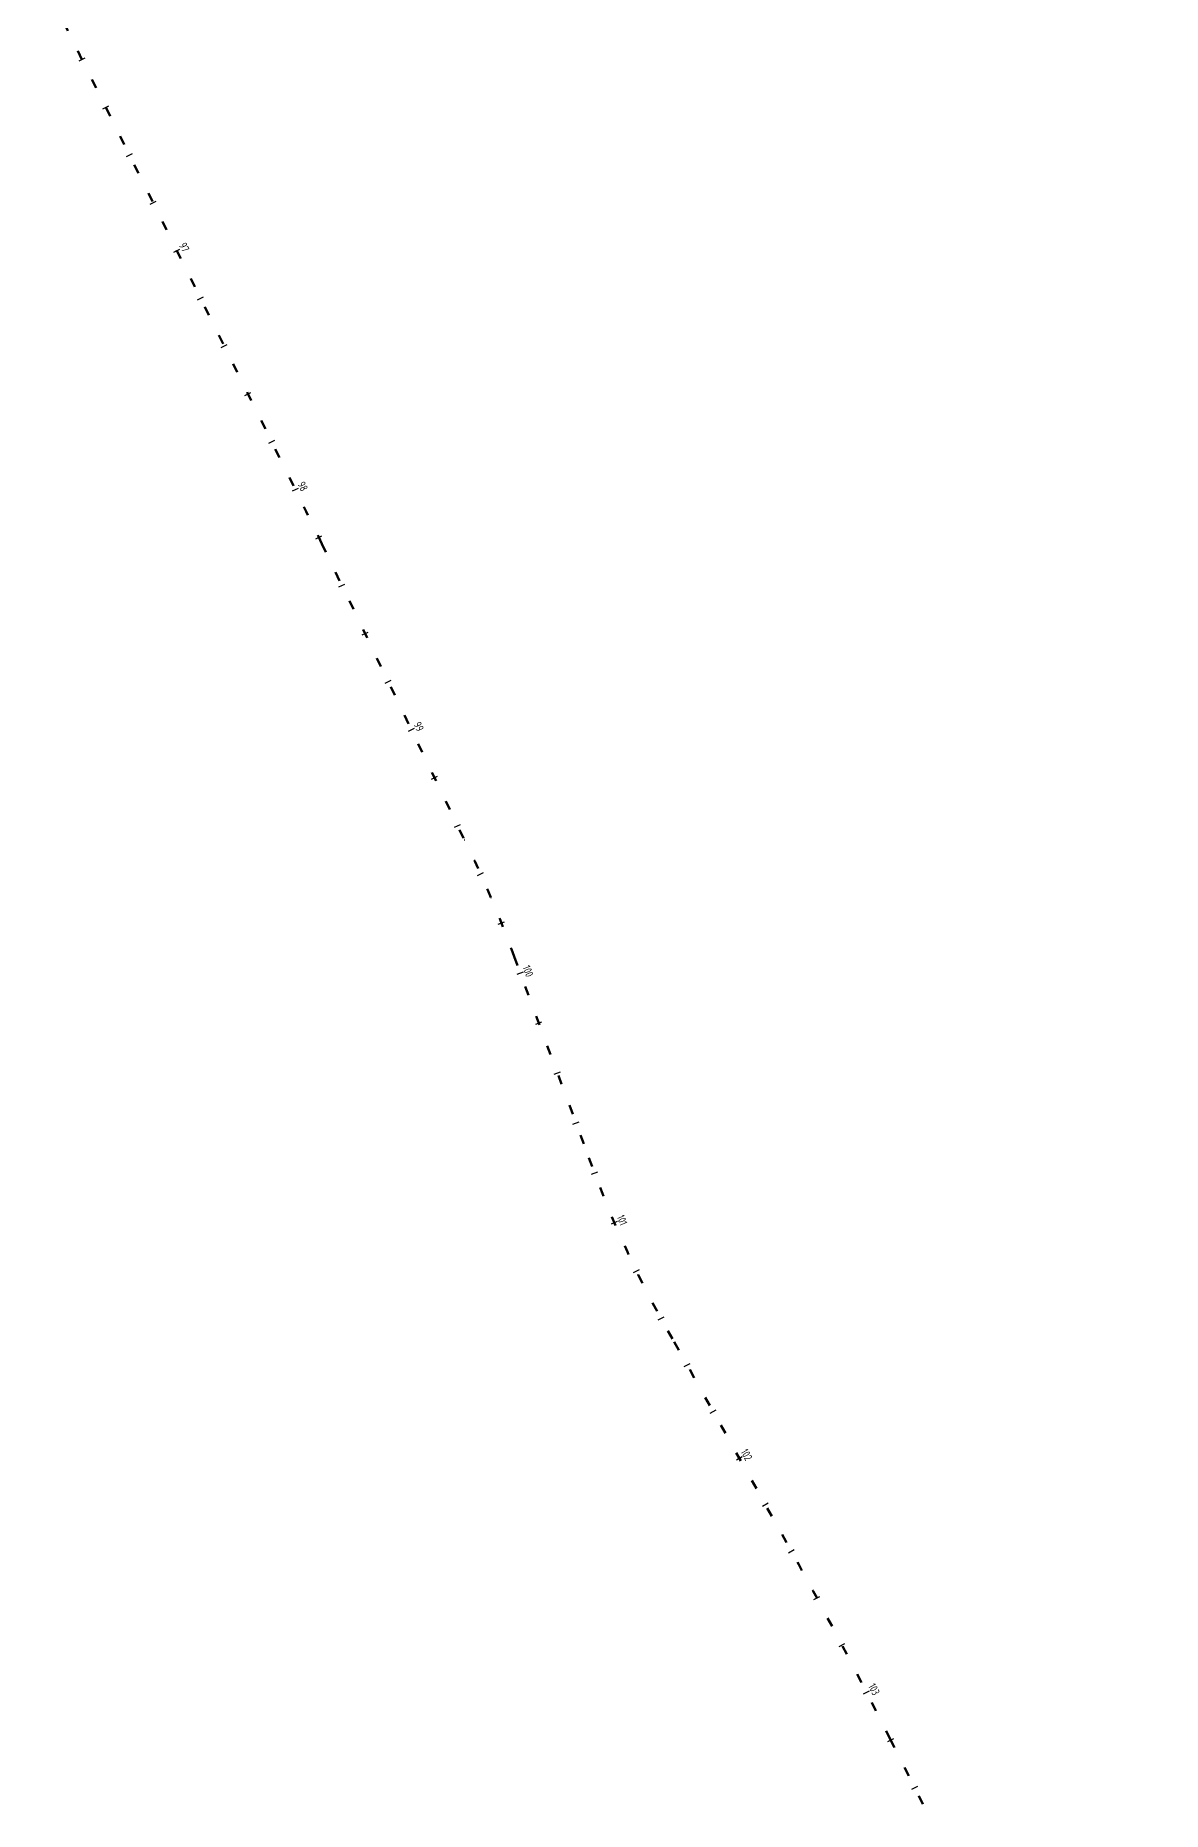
# Model space of a CAD drawing. Header units: metres. Extents: x 245702 to 2250761, y -1588929 to 6439132.
# Drawn here: x 2249263 to 2249686, y 538962 to 539628 of the extents above; entities that cross this region are included whole.
import ezdxf

# ---------------------------------------------------------------- set-up
doc = ezdxf.new("R2010")
doc.units = ezdxf.units.M
doc.linetypes.add('STROT', pattern=[1.7, 0.5, -1.2])
doc.layers.add('ОСЬ_ВЕРХ_ПОКРЫТИЯ_ПИКЕТЫ', color=1, linetype='Continuous')
doc.layers.add('разметка', color=7, linetype='Continuous')
doc.styles.get("Standard").update_dxf_attribs({"font": 'simplex.shx'})

msp = doc.modelspace()

# ---------------------------------------------------------------- linework, layer by layer
at = {"layer": 'ОСЬ_ВЕРХ_ПОКРЫТИЯ_ПИКЕТЫ'}
for p, q in [((2249279.62, 539618.74), (2249281.86, 539619.85)), ((2249288.5, 539600.82), (2249290.74, 539601.94)), ((2249297.39, 539582.91), (2249299.63, 539584.02)), ((2249306.28, 539564.99), (2249308.52, 539566.1)), ((2249315.16, 539547.07), (2249317.4, 539548.18)), ((2249315.16, 539547.07), (2249317.4, 539548.18)), ((2249324.05, 539529.15), (2249326.29, 539530.27)), ((2249332.94, 539511.24), (2249335.18, 539512.35)), ((2249341.82, 539493.32), (2249344.06, 539494.43)), ((2249350.71, 539475.4), (2249352.95, 539476.51)), ((2249359.59, 539457.49), (2249361.83, 539458.59)), ((2249359.59, 539457.49), (2249361.83, 539458.59)), ((2249368.37, 539439.53), (2249370.62, 539440.62)), ((2249377.05, 539421.51), (2249379.3, 539422.59)), ((2249385.72, 539403.49), (2249387.97, 539404.57)), ((2249394.39, 539385.47), (2249396.64, 539386.55)), ((2249403.06, 539367.44), (2249405.32, 539368.53)), ((2249403.06, 539367.44), (2249405.32, 539368.53)), ((2249411.74, 539349.42), (2249413.99, 539350.51)), ((2249420.41, 539331.4), (2249422.66, 539332.48)), ((2249428.98, 539313.35), (2249431.25, 539314.4)), ((2249436.76, 539295.01), (2249439.09, 539295.92)), ((2249443.81, 539276.32), (2249446.16, 539277.19)), ((2249443.81, 539276.32), (2249446.16, 539277.19)), ((2249450.79, 539257.58), (2249453.13, 539258.45)), ((2249457.77, 539238.83), (2249460.11, 539239.7)), ((2249464.74, 539220.09), (2249467.09, 539220.96)), ((2249471.75, 539201.35), (2249474.09, 539202.23)), ((2249479.15, 539182.72), (2249481.46, 539183.69)), ((2249479.15, 539182.72), (2249481.46, 539183.69)), ((2249487.47, 539164.45), (2249489.71, 539165.56)), ((2249496.75, 539146.68), (2249498.94, 539147.88)), ((2249506.47, 539129.18), (2249508.65, 539130.4)), ((2249516.24, 539111.73), (2249518.42, 539112.95)), ((2249526.01, 539094.28), (2249528.19, 539095.5)), ((2249526.01, 539094.28), (2249528.19, 539095.5)), ((2249535.78, 539076.83), (2249537.96, 539078.05)), ((2249545.51, 539059.37), (2249547.7, 539060.58)), ((2249555.09, 539041.82), (2249557.29, 539043.01)), ((2249564.49, 539024.19), (2249566.7, 539025.35)), ((2249573.72, 539006.46), (2249575.94, 539007.6)), ((2249573.72, 539006.46), (2249575.94, 539007.6)), ((2249582.78, 538988.64), (2249585.01, 538989.76)), ((2249591.75, 538970.76), (2249593.98, 538971.88))]:
    msp.add_line(p, q, dxfattribs=at)
at = {"layer": 'разметка', "linetype": 'STROT', "lineweight": 50, "ltscale": 7}
msp.add_lwpolyline([(2249263.31, 539654.44), (2249360.19, 539459.09, -0.002974), (2249370.63, 539437.72), (2249424.04, 539326.74, -0.030398), (2249442.69, 539282.91), (2249470.76, 539207.5, 0.046344), (2249502.73, 539138.42), (2249541.13, 539069.83, -0.011361), (2249583.72, 538989.55), (2249614.69, 538927.81, -0.022225), (2249631.78, 538891.04, -0.0221), (2249644.67, 538852.77, -0.002395), (2249653.35, 538823.98, -0.036323), (2249668.85, 538757.14, -0.038365), (2249672.32, 538666.03), (2249670.99, 538566, 0.018687), (2249671.66, 538527.79, 0.024103), (2249675.88, 538489.81), (2249680.97, 538454.09, -0.013983), (2249684.88, 538414.69, -0.090031), (2249672.49, 538302.77)], format="xyb", dxfattribs=at)

# ---------------------------------------------------------------- texts
at = {"layer": 'ОСЬ_ВЕРХ_ПОКРЫТИЯ_ПИКЕТЫ', "width": 0.6}
for s, rotation, p in [('97', 296.37892, (2249316.96, 539549.64)), ('98', 296.3378, (2249361.39, 539460.05)), ('99', 295.69744, (2249404.89, 539369.99)), ('100', 290.41532, (2249445.78, 539278.92)), ('101', 292.81313, (2249481.06, 539185.28)), ('102', 299.24636, (2249527.49, 539097.26)), ('103', 297.22243, (2249575.31, 539009.38))]:
    msp.add_text(s, height=3, rotation=rotation, dxfattribs=at).set_placement(p)

doc.saveas('drawing.dxf')
